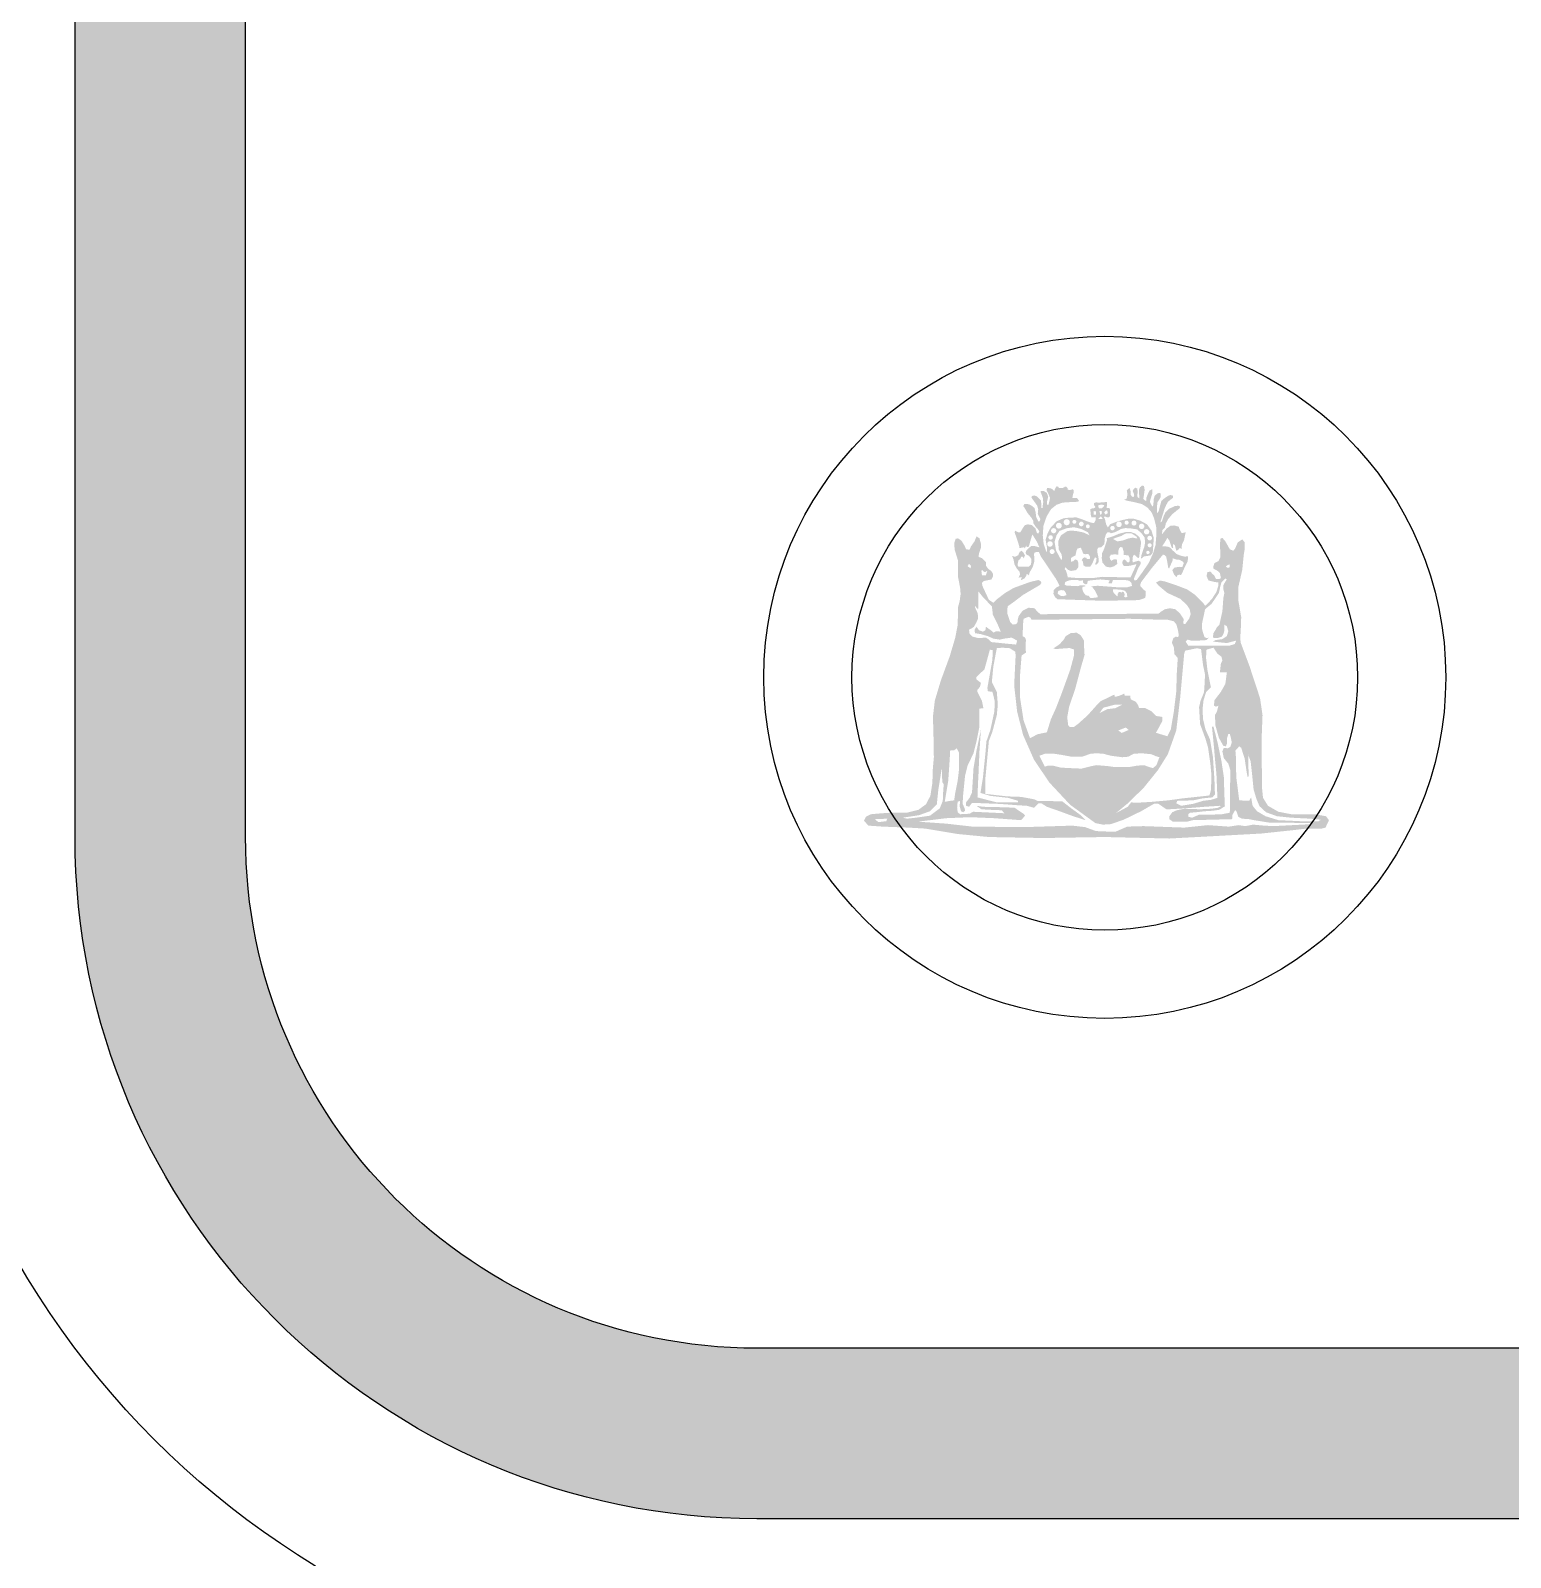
# Model space of a CAD drawing. Header units: millimetres. Extents: x 0 to 420, y 0 to 297.
# Drawn here: x 140.65 to 162.35, y 99.56 to 121.95 of the extents above; entities that cross this region are included whole.
import ezdxf

# ---------------------------------------------------------------- set-up
doc = ezdxf.new("R2010")
doc.units = ezdxf.units.MM
doc.layers.add('GREEN', color=96, linetype='Continuous')
doc.layers.add('L35', color=3, linetype='Continuous')

msp = doc.modelspace()

# ---------------------------------------------------------------- hatches: boundary and pattern name
at = {"layer": 'GREEN'}
h = msp.add_hatch(color=256, dxfattribs=at)
edge = h.paths.add_edge_path()
edge.add_line((141.302262, 110.132521), (141.302262, 259.968745))
edge.add_arc((151.302262, 259.968745), 10, 90, 180, ccw=False)
edge.add_line((151.302262, 269.968745), (276.302262, 269.968745))
edge.add_arc((276.302262, 259.968745), 10, 0, 90, ccw=False)
edge.add_line((286.302262, 259.968745), (286.302262, 110.132521))
edge.add_arc((276.302262, 110.132521), 10, -90, 0, ccw=False)
edge.add_line((276.302262, 100.132521), (151.302262, 100.132521))
edge.add_arc((151.302262, 110.132521), 10, 180, 270, ccw=False)
edge = h.paths.add_edge_path(flags=16)
edge.add_line((143.802262, 110.132521), (143.802262, 259.968745))
edge.add_arc((151.302262, 259.968745), 7.5, 90, 180, ccw=False)
edge.add_line((151.302262, 267.468745), (276.302262, 267.468745))
edge.add_arc((276.302262, 259.968745), 7.5, 0, 90, ccw=False)
edge.add_line((283.802262, 259.968745), (283.802262, 110.132521))
edge.add_arc((276.302262, 110.132521), 7.5, -90, 0, ccw=False)
edge.add_line((276.302262, 102.632521), (151.302262, 102.632521))
edge.add_arc((151.302262, 110.132521), 7.5, 180, 270, ccw=False)
h = msp.add_hatch(color=256, dxfattribs=at)
h.paths.add_polyline_path([(157.590826, 114.596738), (157.55252, 114.587165), (157.530175, 114.583975), (157.501445, 114.635027), (157.488676, 114.676507), (157.42164, 114.695652), (157.367373, 114.692461), (157.309914, 114.650981), (157.271608, 114.603119), (157.242878, 114.568021), (157.246071, 114.628646), (157.284377, 114.663744), (157.290761, 114.692461), (157.297145, 114.724369), (157.332259, 114.788185), (157.392911, 114.861573), (157.459947, 114.915816), (157.501445, 114.947724), (157.507829, 114.97325), (157.482292, 114.986013), (157.431217, 114.979632), (157.34822, 114.941342), (157.287569, 114.880717), (157.265224, 114.829665), (157.242878, 114.759468), (157.223725, 114.740323), (157.220533, 114.753086), (157.262031, 114.883908), (157.281185, 114.947724), (157.306722, 115.001967), (157.332259, 115.046638), (157.386526, 115.088118), (157.405679, 115.104072), (157.402487, 115.132789), (157.364181, 115.142362), (157.329067, 115.129598), (157.265224, 115.084928), (157.233302, 115.05621), (157.214149, 114.986013), (157.194996, 114.912625), (157.17265, 114.871145), (157.166266, 114.909435), (157.17265, 115.030684), (157.204572, 115.078546), (157.223725, 115.113645), (157.223725, 115.167888), (157.20138, 115.171079), (157.175842, 115.167888), (157.134344, 115.129598), (157.121575, 115.088118), (157.118383, 115.040257), (157.111999, 114.989204), (157.102422, 114.970059), (157.073693, 115.021112), (157.064116, 115.043447), (157.076885, 115.091309), (157.096038, 115.151934), (157.102422, 115.180651), (157.102422, 115.228513), (157.057732, 115.206177), (157.032194, 115.151934), (157.013041, 115.104072), (157.009849, 115.059401), (156.99708, 115.059401), (156.968351, 115.088118), (156.977927, 115.151934), (156.987504, 115.21894), (156.977927, 115.273184), (156.95239, 115.282756), (156.920468, 115.25723), (156.904507, 115.222131), (156.907699, 115.126408), (156.910892, 115.091309), (156.885354, 115.110454), (156.87897, 115.126408), (156.885354, 115.187033), (156.87897, 115.238085), (156.847048, 115.250848), (156.827895, 115.231703), (156.811934, 115.199796), (156.831087, 115.158316), (156.834279, 115.132789), (156.824703, 115.113645), (156.80555, 115.116835), (156.783204, 115.142362), (156.780012, 115.199796), (156.770436, 115.241276), (156.74809, 115.234894), (156.725745, 115.209368), (156.732129, 115.171079), (156.732129, 115.132789), (156.722553, 115.088118), (156.687439, 115.072164), (156.725745, 115.059401), (156.837471, 115.037066), (156.949198, 115.008349), (157.029002, 114.957296), (157.089654, 114.887099), (157.124768, 114.804139), (157.156689, 114.673317), (157.156689, 114.526541), (157.147113, 114.408482), (157.111999, 114.290423), (157.048155, 114.146837), (156.949198, 114.003252), (156.872585, 113.897957), (156.840664, 113.888384), (156.827895, 113.91072), (156.853432, 113.971344), (156.891738, 114.067068), (156.926852, 114.127693), (156.926852, 114.162791), (156.894931, 114.178745), (156.840664, 114.162791), (156.811934, 114.153219), (156.808742, 114.175555), (156.811934, 114.226607), (156.824703, 114.261706), (156.834279, 114.268087), (156.885354, 114.223416), (156.904507, 114.217035), (156.920468, 114.335094), (156.936429, 114.449962), (156.910892, 114.52335), (156.853432, 114.574402), (156.783204, 114.599929), (156.712976, 114.599929), (156.610827, 114.574402), (156.521445, 114.536113), (156.460794, 114.516968), (156.432064, 114.510587), (156.435257, 114.478679), (156.393758, 114.354238), (156.361836, 114.284041), (156.358644, 114.213844), (156.368221, 114.153219), (156.419296, 114.092594), (156.483139, 114.079831), (156.540599, 114.098976), (156.585289, 114.130884), (156.582097, 114.194699), (156.543791, 114.201081), (156.511869, 114.185127), (156.502292, 114.175555), (156.479947, 114.201081), (156.473563, 114.236179), (156.492716, 114.268087), (156.553367, 114.271278), (156.60125, 114.268087), (156.60125, 114.322331), (156.614019, 114.36062), (156.633172, 114.379765), (156.661901, 114.373383), (156.681055, 114.306377), (156.681055, 114.264896), (156.7034, 114.261706), (156.74809, 114.255324), (156.767243, 114.220225), (156.767243, 114.172364), (156.754475, 114.153219), (156.735322, 114.153219), (156.712976, 114.181936), (156.687439, 114.19789), (156.665094, 114.178745), (156.658709, 114.140456), (156.681055, 114.102167), (156.725745, 114.098976), (156.786396, 114.108548), (156.85024, 114.124502), (156.869393, 114.127693), (156.780012, 113.933055), (156.361836, 113.942627), (156.221381, 113.923483), (156.023465, 113.923483), (155.860664, 113.936246), (155.847895, 113.990489), (155.831935, 114.038351), (155.815974, 114.051114), (155.819166, 114.086213), (155.863856, 114.044732), (155.908547, 114.028779), (155.981967, 114.041542), (156.017081, 114.086213), (156.017081, 114.146837), (155.997928, 114.188318), (155.969198, 114.19789), (155.943661, 114.172364), (155.905355, 114.162791), (155.905355, 114.213844), (155.9277, 114.232989), (155.97239, 114.255324), (155.988351, 114.325521), (156.004312, 114.357429), (156.052195, 114.370192), (156.07454, 114.315949), (156.084117, 114.284041), (156.116039, 114.274469), (156.160729, 114.27766), (156.186267, 114.23937), (156.183074, 114.204272), (156.141576, 114.204272), (156.128807, 114.223416), (156.106462, 114.226607), (156.080925, 114.213844), (156.064964, 114.188318), (156.080925, 114.165982), (156.090501, 114.111739), (156.122423, 114.089403), (156.189459, 114.092594), (156.221381, 114.140456), (156.246918, 114.204272), (156.259687, 114.229798), (156.282032, 114.213844), (156.27884, 114.172364), (156.266071, 114.143647), (156.262879, 114.11812), (156.288416, 114.127693), (156.310762, 114.15641), (156.313954, 114.19789), (156.307569, 114.23937), (156.291608, 114.309567), (156.291608, 114.341475), (156.304377, 114.370192), (156.35226, 114.376574), (156.39695, 114.424436), (156.403335, 114.510587), (156.419296, 114.56483), (156.441641, 114.596738), (156.467178, 114.596738), (156.492716, 114.580784), (156.559752, 114.599929), (156.642748, 114.6446), (156.706592, 114.657363), (156.792781, 114.650981), (156.875778, 114.638218), (156.939621, 114.583975), (156.987504, 114.516968), (156.993888, 114.44039), (156.98112, 114.379765), (156.958774, 114.315949), (156.939621, 114.258515), (156.933237, 114.213844), (156.946006, 114.213844), (156.977927, 114.242561), (157.029002, 114.248943), (157.076885, 114.258515), (157.105614, 114.296804), (157.115191, 114.418054), (157.121575, 114.513777), (157.086461, 114.622264), (157.022618, 114.711606), (156.92366, 114.765849), (156.827895, 114.794566), (156.74809, 114.794566), (156.649133, 114.772231), (156.566136, 114.746705), (156.483139, 114.714797), (156.448025, 114.666935), (156.422488, 114.711606), (156.409719, 114.76904), (156.403335, 114.794566), (156.390566, 114.81052), (156.400143, 114.829665), (156.432064, 114.816902), (156.460794, 114.813711), (156.476755, 114.829665), (156.479947, 114.896671), (156.479947, 114.941342), (156.457602, 114.954105), (156.432064, 114.954105), (156.435257, 115.040257), (156.320338, 115.030684), (156.272455, 115.033875), (156.246918, 115.024303), (156.243726, 114.992395), (156.259687, 114.976441), (156.266071, 114.963678), (156.253302, 114.950915), (156.214996, 114.944533), (156.189459, 114.934961), (156.199035, 114.842428), (156.208612, 114.813711), (156.253302, 114.813711), (156.272455, 114.816902), (156.266071, 114.765849), (156.243726, 114.730751), (156.202227, 114.737132), (156.144768, 114.756277), (156.055387, 114.791376), (155.985159, 114.813711), (155.883009, 114.81052), (155.796821, 114.800948), (155.694671, 114.756277), (155.608482, 114.663744), (155.560599, 114.571212), (155.535062, 114.48506), (155.554215, 114.376574), (155.557407, 114.312758), (155.544638, 114.312758), (155.506332, 114.427626), (155.493563, 114.548876), (155.50314, 114.692461), (155.551023, 114.829665), (155.614866, 114.934961), (155.694671, 114.998776), (155.784052, 115.030684), (155.876625, 115.037066), (156.010697, 115.043447), (156.023465, 115.05621), (156.007504, 115.084928), (155.994736, 115.097691), (155.934084, 115.097691), (155.9277, 115.104072), (155.934084, 115.139171), (155.946853, 115.183842), (155.946853, 115.21575), (155.930892, 115.225322), (155.908547, 115.21894), (155.883009, 115.21575), (155.857472, 115.222131), (155.857472, 115.244467), (155.838319, 115.263611), (155.819166, 115.263611), (155.793628, 115.247657), (155.774475, 115.244467), (155.726592, 115.247657), (155.720208, 115.263611), (155.694671, 115.269993), (155.685094, 115.254039), (155.669133, 115.225322), (155.665941, 115.206177), (155.653172, 115.206177), (155.634019, 115.228513), (155.611674, 115.238085), (155.582944, 115.244467), (155.557407, 115.244467), (155.54783, 115.21575), (155.57656, 115.158316), (155.598905, 115.100881), (155.592521, 115.059401), (155.57656, 114.998776), (155.557407, 114.998776), (155.557407, 115.05302), (155.573368, 115.120026), (155.551023, 115.174269), (155.509524, 115.199796), (155.471218, 115.202986), (155.458449, 115.193414), (155.47441, 115.155125), (155.496756, 115.091309), (155.499948, 115.037066), (155.493563, 114.989204), (155.490371, 114.950915), (155.47441, 114.950915), (155.47441, 115.001967), (155.464834, 115.062592), (155.404182, 115.123217), (155.369068, 115.13598), (155.333954, 115.126408), (155.32757, 115.104072), (155.375453, 115.037066), (155.413759, 114.982823), (155.426528, 114.928579), (155.423335, 114.896671), (155.420143, 114.864764), (155.432912, 114.839237), (155.458449, 114.788185), (155.448873, 114.759468), (155.42972, 114.753086), (155.397798, 114.816902), (155.388221, 114.89029), (155.372261, 114.950915), (155.333954, 114.982823), (155.29884, 115.001967), (155.263726, 115.01154), (155.222228, 115.008349), (155.206267, 114.979632), (155.228612, 114.950915), (155.270111, 114.877527), (155.321186, 114.816902), (155.353107, 114.765849), (155.3563, 114.72756), (155.385029, 114.682889), (155.426528, 114.635027), (155.442488, 114.609501), (155.426528, 114.574402), (155.407374, 114.587165), (155.385029, 114.654172), (155.330762, 114.702034), (155.276495, 114.711606), (155.231805, 114.702034), (155.203075, 114.660553), (155.174345, 114.612692), (155.164769, 114.596738), (155.132847, 114.596738), (155.10731, 114.609501), (155.091349, 114.619073), (155.07858, 114.596738), (155.097733, 114.545685), (155.136039, 114.434008), (155.152, 114.376574), (155.152, 114.363811), (155.219036, 114.376574), (155.228612, 114.357429), (155.250958, 114.4021), (155.260534, 114.376574), (155.289264, 114.386146), (155.314801, 114.478679), (155.340339, 114.56483), (155.404182, 114.462725), (155.445681, 114.373383), (155.40099, 114.386146), (155.369068, 114.395719), (155.32757, 114.395719), (155.286072, 114.363811), (155.250958, 114.325521), (155.241381, 114.296804), (155.25415, 114.268087), (155.292456, 114.248943), (155.324378, 114.207462), (155.32757, 114.165982), (155.317993, 114.121311), (155.289264, 114.089403), (155.136039, 114.089403), (155.12327, 114.11493), (155.136039, 114.181936), (155.164769, 114.207462), (155.177537, 114.236179), (155.199883, 114.236179), (155.215844, 114.213844), (155.231805, 114.258515), (155.206267, 114.303186), (155.183922, 114.325521), (155.155192, 114.309567), (155.132847, 114.258515), (155.084964, 114.236179), (155.043466, 114.248943), (155.065811, 114.194699), (155.07858, 114.124502), (155.116886, 114.057496), (155.155192, 114.016015), (155.158384, 113.974535), (155.136039, 113.929864), (155.183922, 113.939437), (155.171153, 113.891575), (155.22542, 113.920292), (155.250958, 113.958581), (155.257342, 113.987298), (155.289264, 113.964963), (155.302033, 114.009634), (155.346723, 114.086213), (155.372261, 114.178745), (155.369068, 114.236179), (155.362684, 114.268087), (155.375453, 114.303186), (155.436104, 114.306377), (155.464834, 114.242561), (155.563791, 114.095785), (155.688286, 113.91072), (155.736169, 113.818187), (155.732977, 113.805424), (155.694671, 113.786279), (155.653172, 113.744799), (155.64998, 113.693746), (155.675518, 113.642694), (155.710632, 113.613977), (156.374605, 113.591641), (156.904507, 113.601214), (156.993888, 113.633122), (157.003465, 113.66822), (157.003465, 113.732036), (156.965159, 113.760753), (156.92366, 113.808615), (156.92366, 113.827759), (156.936429, 113.866049), (157.09923, 114.079831), (157.226917, 114.232989), (157.255647, 114.268087), (157.281185, 114.261706), (157.30353, 114.236179), (157.319491, 114.159601), (157.332259, 114.079831), (157.345028, 114.063877), (157.373758, 114.127693), (157.399295, 114.185127), (157.399295, 114.213844), (157.459947, 114.194699), (157.501445, 114.191508), (157.555712, 114.159601), (157.558904, 114.137265), (157.539751, 114.086213), (157.491868, 114.089403), (157.42164, 114.07664), (157.392911, 114.041542), (157.418448, 113.977726), (157.453562, 113.936246), (157.466331, 113.964963), (157.495061, 113.974535), (157.520598, 113.968154), (157.539751, 114.003252), (157.574865, 114.083022), (157.619556, 114.172364), (157.622748, 114.242561), (157.574865, 114.23937), (157.526982, 114.248943), (157.459947, 114.274469), (157.392911, 114.335094), (157.364181, 114.370192), (157.325875, 114.386146), (157.268416, 114.389337), (157.242878, 114.389337), (157.258839, 114.411672), (157.284377, 114.449962), (157.306722, 114.491442), (157.319491, 114.513777), (157.351412, 114.472297), (157.373758, 114.398909), (157.386526, 114.367002), (157.405679, 114.367002), (157.402487, 114.395719), (157.405679, 114.424436), (157.431217, 114.4021), (157.443986, 114.354238), (157.45037, 114.325521), (157.475907, 114.335094), (157.504637, 114.367002), (157.530175, 114.347857), (157.533367, 114.414863), (157.565289, 114.478679), (157.574865, 114.529731), (157.581249, 114.558448)])
h.paths.add_polyline_path([(157.095292, 114.510587, -1), (157.026556, 114.510587, -1)], flags=16)
h.paths.add_polyline_path([(156.976765, 114.603119, -1), (157.055702, 114.603119, -1)], flags=16)
h.paths.add_polyline_path([(157.090342, 114.405291, -1), (157.031506, 114.405291, -1)], flags=16)
h.paths.add_polyline_path([(156.902829, 114.682889, -1), (156.982798, 114.682889, -1)], flags=16)
h.paths.add_polyline_path([(157.061112, 114.299995, -1), (157.009662, 114.299995, -1)], flags=16)
h.paths.add_polyline_path([(156.87897, 114.504205), (156.811934, 114.516968), (156.744898, 114.504205), (156.668286, 114.475488), (156.588481, 114.462725), (156.521445, 114.497824), (156.553367, 114.510587), (156.645941, 114.542495), (156.706592, 114.577593), (156.792781, 114.580784), (156.869393, 114.529731)], flags=16)
h.paths.add_polyline_path([(156.794701, 114.730751, -1), (156.867474, 114.730751, -1)], flags=16)
h.paths.add_polyline_path([(156.692281, 114.737132, -1), (156.752825, 114.737132, -1)], flags=16)
h.paths.add_polyline_path([(156.570206, 114.711606, -1), (156.651448, 114.711606, -1)], flags=16)
h.paths.add_polyline_path([(156.482207, 114.657363, -1), (156.547916, 114.657363, -1)], flags=17)
h.paths.add_polyline_path([(156.760859, 113.885193), (156.792781, 113.856476), (156.802357, 113.808615), (156.719361, 113.786279), (156.588481, 113.78947), (156.463986, 113.799042), (156.297993, 113.811805), (156.202227, 113.802233), (156.224573, 113.786279), (156.259687, 113.738417), (156.294801, 113.671411), (156.301185, 113.642694), (156.256494, 113.636312), (156.195843, 113.629931), (156.163921, 113.665029), (156.125615, 113.671411), (156.087309, 113.719273), (156.071348, 113.767134), (156.077732, 113.799042), (156.119231, 113.802233), (156.116039, 113.814996), (156.042618, 113.818187), (156.010697, 113.805424), (155.937276, 113.808615), (155.841511, 113.814996), (155.812781, 113.827759), (155.822358, 113.866049), (155.863856, 113.885193), (155.905355, 113.894766), (156.004312, 113.894766), (156.026657, 113.888384), (156.045811, 113.885193), (156.080925, 113.891575), (156.080925, 113.862858), (156.096885, 113.843713), (156.125615, 113.83095), (156.144768, 113.840522), (156.154345, 113.882003), (156.202227, 113.891575), (156.336299, 113.904338), (156.476755, 113.891575), (156.463986, 113.866049), (156.45441, 113.850095), (156.505485, 113.846904), (156.521445, 113.894766), (156.709784, 113.894766)], flags=16)
h.paths.add_polyline_path([(156.444833, 114.874336), (156.412911, 114.855191), (156.393758, 114.887099), (156.422488, 114.919007), (156.441641, 114.909435)], flags=16)
h.paths.add_polyline_path([(156.371413, 114.791376), (156.301185, 114.788185), (156.345876, 114.832856)], flags=16)
h.paths.add_polyline_path([(156.355452, 114.864764), (156.339491, 114.84881), (156.32353, 114.909435), (156.361836, 114.903053)], flags=16)
h.paths.add_polyline_path([(156.39695, 114.992395), (156.390566, 114.979632), (156.355452, 114.944533), (156.317146, 114.944533), (156.304377, 114.989204), (156.35226, 115.001967)], flags=16)
h.paths.add_polyline_path([(156.700208, 113.738417), (156.728937, 113.693746), (156.732129, 113.649075), (156.706592, 113.639503), (156.684247, 113.652266), (156.697015, 113.680983), (156.681055, 113.716082), (156.658709, 113.725654), (156.645941, 113.7097), (156.626787, 113.722463), (156.610827, 113.722463), (156.591673, 113.690556), (156.591673, 113.665029), (156.588481, 113.655457), (156.537406, 113.703319), (156.521445, 113.732036), (156.524638, 113.760753), (156.633172, 113.754371)], flags=16)
h.paths.add_polyline_path([(156.272455, 114.855191), (156.240534, 114.852), (156.240534, 114.906244), (156.275648, 114.903053)], flags=16)
h.paths.add_polyline_path([(156.179882, 114.552067), (156.087309, 114.593547), (155.994736, 114.612692), (155.9277, 114.619073), (155.857472, 114.615883), (155.758514, 114.548876), (155.720208, 114.465916), (155.726592, 114.344666), (155.771283, 114.268087), (155.777667, 114.194699), (155.758514, 114.19789), (155.688286, 114.328712), (155.665941, 114.456343), (155.694671, 114.548876), (155.739361, 114.615883), (155.841511, 114.654172), (155.950045, 114.670126), (156.058579, 114.6446), (156.154345, 114.596738)], flags=16)
h.paths.add_polyline_path([(156.125628, 114.682889, -1), (156.183062, 114.682889, -1)], flags=16)
h.paths.add_polyline_path([(156.024211, 114.717988, -1), (156.092947, 114.717988, -1)], flags=16)
h.paths.add_polyline_path([(155.927713, 114.749895, -1), (155.985147, 114.749895, -1)], flags=16)
h.paths.add_polyline_path([(155.799578, 114.743514, -1), (155.889828, 114.743514, -1)], flags=16)
h.paths.add_polyline_path([(155.686847, 114.692461, -1), (155.772723, 114.692461, -1)], flags=16)
h.paths.add_polyline_path([(155.614741, 114.619073, -1), (155.691604, 114.619073, -1)], flags=16)
h.paths.add_polyline_path([(155.594441, 114.312758, -1), (155.667214, 114.312758, -1)], flags=16)
h.paths.add_polyline_path([(155.575627, 114.520159, -1), (155.641336, 114.520159, -1)], flags=16)
h.paths.add_polyline_path([(155.558036, 114.424436, -1), (155.639774, 114.424436, -1)], flags=17)
h.paths.add_polyline_path([(155.828742, 113.712891), (155.841511, 113.674602), (155.796821, 113.658648), (155.75213, 113.665029), (155.710632, 113.696937), (155.720208, 113.735227), (155.758514, 113.74799), (155.803205, 113.744799)], flags=16)
h = msp.add_hatch(color=256, dxfattribs=at)
h.paths.add_polyline_path([(154.564999, 112.518332), (154.637697, 112.583731), (154.674046, 112.71453), (154.717665, 112.874395), (154.761284, 112.867129), (154.754014, 112.721797), (154.681316, 112.314867), (154.688586, 112.264), (154.754014, 112.256734), (154.768553, 112.205868), (154.790363, 112.111402), (154.783093, 111.96607), (154.724935, 111.697205), (154.666776, 111.530073), (154.652237, 111.355675), (154.615888, 110.999611), (154.579539, 110.774346), (154.724935, 110.730747), (154.986647, 110.70168), (155.132043, 110.658081), (155.132043, 110.636281), (154.819442, 110.636281), (154.674046, 110.672614), (154.53592, 110.708947), (154.54319, 110.905145), (154.55046, 111.043211), (154.564999, 111.384741), (154.586809, 111.704472), (154.521381, 111.392008), (154.477762, 111.137677), (154.455952, 110.781613), (154.419603, 110.70168), (154.368715, 110.636281), (154.368715, 110.585415), (154.412334, 110.570881), (154.455952, 110.629014), (154.826712, 110.614481), (154.950298, 110.607214), (155.139313, 110.592681), (155.262899, 110.585415), (155.364676, 110.556348), (155.430104, 110.621748), (155.473723, 110.621748), (155.553691, 110.570881), (155.720896, 110.512748), (155.93899, 110.432816), (156.120734, 110.374683), (156.040767, 110.454616), (155.90991, 110.549081), (155.779054, 110.650814), (155.415565, 110.658081), (155.371946, 110.67988), (155.175662, 110.716213), (154.972107, 110.72348), (154.652237, 110.759813), (154.652237, 110.992344), (154.703125, 111.53734), (154.754014, 111.668139), (154.819442, 111.915203), (154.833981, 112.067802), (154.819442, 112.256734), (154.746744, 112.402066), (154.768553, 112.627331), (154.819442, 112.896195), (154.89941, 112.903462), (155.008456, 112.896195), (155.088424, 112.845329), (155.095694, 112.794463), (155.073885, 112.3512), (155.117503, 111.96607), (155.204741, 111.624539), (155.364676, 111.261209), (155.59004, 110.926945), (155.895371, 110.599948), (156.106195, 110.447349), (156.26613, 110.331083), (156.375177, 110.309284), (156.491493, 110.31655), (156.680508, 110.38195), (156.934951, 110.505482), (157.123965, 110.614481), (157.189393, 110.614481), (157.30571, 110.534548), (157.342059, 110.534548), (157.596501, 110.549081), (157.865484, 110.570881), (158.090847, 110.585415), (158.105387, 110.578148), (158.061768, 110.556348), (157.959991, 110.541815), (157.807325, 110.534548), (157.567422, 110.541815), (157.458375, 110.520015), (157.392947, 110.490949), (157.349329, 110.432816), (157.349329, 110.389216), (157.400217, 110.352883), (157.611041, 110.352883), (157.691009, 110.374683), (158.265322, 110.389216), (158.272592, 110.396483), (158.272592, 110.440082), (158.279862, 110.461882), (158.308941, 110.512748), (158.32348, 110.520015), (158.33802, 110.490949), (158.359829, 110.425549), (158.417988, 110.396483), (158.519765, 110.389216), (158.592463, 110.374683), (158.817826, 110.33835), (159.04319, 110.33835), (159.432085, 110.331015, 0.002396537), (159.452438, 110.36015), (159.261283, 110.36015), (158.948682, 110.374683), (158.759668, 110.432816), (158.636081, 110.505482), (158.570653, 110.585415), (158.548844, 110.708947), (158.519765, 110.658081), (158.374369, 110.665347), (158.33075, 111.006878), (158.32348, 111.362941), (158.316211, 111.392008), (158.374369, 111.457407), (158.403448, 111.435607), (158.454337, 111.275742), (158.483416, 111.079544), (158.497955, 111.006878), (158.512495, 111.021411), (158.505225, 111.333875), (158.541574, 111.239409), (158.563383, 111.043211), (158.585193, 110.825212), (158.628812, 110.67988), (158.67243, 110.578148), (158.766938, 110.490949), (158.926873, 110.432816), (159.137697, 110.411016), (159.421219, 110.396483), (159.47386, 110.391471, 0.005175326), (159.516201, 110.455481), (159.479377, 110.461882), (159.137697, 110.461882), (158.948682, 110.498215), (158.796017, 110.585415), (158.723319, 110.70168), (158.708779, 110.847012), (158.701509, 111.53734), (158.716049, 111.915203), (158.6797, 112.162268), (158.527035, 112.627331), (158.396178, 112.976128), (158.388909, 113.048794), (158.396178, 113.150526), (158.403586, 113.351136), (158.359968, 113.605468), (158.359968, 113.787133), (158.418126, 114.041464), (158.439935, 114.259462), (158.454475, 114.346661), (158.454475, 114.448394), (158.425396, 114.484727), (158.418126, 114.491993), (158.352698, 114.448394), (158.316349, 114.361195), (158.28727, 114.324862), (158.236381, 114.346661), (158.170953, 114.462927), (158.127334, 114.513793), (158.098255, 114.49926), (158.090985, 114.404794), (158.098255, 114.288529), (158.098255, 114.230396), (158.069176, 114.172263), (158.011018, 114.143196), (157.996478, 114.099597), (157.996478, 114.063264), (158.061906, 114.026931), (158.090985, 113.997864), (158.105525, 113.925198), (158.083716, 113.910665), (158.032827, 113.910665), (158.003748, 113.968798), (157.989208, 113.976065), (157.952859, 114.019664), (157.909241, 114.012398), (157.894701, 113.954265), (157.92378, 113.888865), (158.011018, 113.867065), (158.069176, 113.859799), (158.069176, 113.816199), (158.040097, 113.721733), (157.974669, 113.620001), (157.901971, 113.540068), (157.872892, 113.518268), (157.843813, 113.561868), (157.727496, 113.678134), (157.611179, 113.758066), (157.458514, 113.816199), (157.284039, 113.874332), (157.211341, 113.888865), (157.153183, 113.859799), (157.189532, 113.816199), (157.320388, 113.7072), (157.509402, 113.620001), (157.60391, 113.532802), (157.647528, 113.467402), (157.662068, 113.394736), (157.640258, 113.329337), (157.5821, 113.249404), (157.553021, 113.256671), (157.560291, 113.32207), (157.502132, 113.409269), (157.436704, 113.467402), (157.356737, 113.481935), (157.284039, 113.467402), (157.22588, 113.431069), (157.189532, 113.402003), (155.459322, 113.394736), (155.415703, 113.431069), (155.372084, 113.481935), (155.284847, 113.489202), (155.197609, 113.445602), (155.139451, 113.36567), (155.124911, 113.307537), (155.124911, 113.27847), (155.103102, 113.249404), (155.052213, 113.242137), (155.015864, 113.27847), (154.972246, 113.409269), (154.972246, 113.452869), (154.979515, 113.511002), (155.081293, 113.583668), (155.204879, 113.678134), (155.452052, 113.823466), (155.473861, 113.852532), (155.459322, 113.881599), (155.430242, 113.896132), (155.306656, 113.867065), (155.066753, 113.779866), (154.943167, 113.7072), (154.81958, 113.612734), (154.768692, 113.561868), (154.703264, 113.605468), (154.652375, 113.714467), (154.608756, 113.808933), (154.601487, 113.852532), (154.630566, 113.881599), (154.666915, 113.888865), (154.739612, 113.903398), (154.761422, 113.946998), (154.761422, 113.990598), (154.739612, 114.026931), (154.688724, 114.063264), (154.659645, 114.106863), (154.659645, 114.15773), (154.601487, 114.215862), (154.565138, 114.230396), (154.550598, 114.237662), (154.557868, 114.281262), (154.586947, 114.368461), (154.586947, 114.426594), (154.565138, 114.506527), (154.521519, 114.535593), (154.49244, 114.462927), (154.441551, 114.390261), (154.419742, 114.339395), (154.368853, 114.346661), (154.347044, 114.397528), (154.303425, 114.470194), (154.252537, 114.506527), (154.216188, 114.49926), (154.194378, 114.433861), (154.201648, 114.339395), (154.237997, 114.223129), (154.252537, 114.172263), (154.252537, 114.085064), (154.252537, 113.932465), (154.281616, 113.779866), (154.288886, 113.692667), (154.274346, 113.583668), (154.252537, 113.503735), (154.245267, 113.234871), (154.208918, 113.045939), (154.12895, 112.777075), (153.998094, 112.421011), (153.910856, 112.130347), (153.881777, 111.883282), (153.889047, 111.708884), (153.896317, 111.294687), (153.881639, 111.137677), (153.874369, 110.919678), (153.84529, 110.730747), (153.779862, 110.607214), (153.670815, 110.527282), (153.49634, 110.483682), (153.271882, 110.483682, 0.017479426), (153.418194, 110.269806), (153.525419, 110.265684), (153.772592, 110.251151), (154.252398, 110.171218), (154.703125, 110.127618), (155.502802, 110.113085), (156.404256, 110.127618), (157.349329, 110.105819), (157.894563, 110.134885), (158.69424, 110.178485), (159.174046, 110.229351), (159.355791, 110.251151), (159.374112, 110.251151, 0.005365635), (159.421019, 110.315422), (158.875984, 110.287484), (158.737858, 110.29475), (158.577923, 110.309284), (158.461606, 110.287484), (158.367099, 110.302017), (158.221703, 110.280217), (158.119926, 110.287484), (157.916372, 110.302017), (157.567422, 110.265684), (156.9713, 110.287484), (156.731396, 110.280217), (156.564191, 110.207551), (156.447875, 110.207551), (156.2734, 110.214818), (156.113464, 110.27295), (155.92445, 110.29475), (155.22655, 110.27295), (154.463222, 110.280217), (154.077923, 110.323817), (153.663545, 110.352883), (154.077923, 110.403749), (154.426873, 110.418283), (154.783093, 110.403749), (155.175662, 110.374683), (155.23382, 110.440082), (155.21928, 110.461882), (155.081154, 110.556348), (154.943028, 110.563615), (154.623158, 110.570881), (154.521381, 110.585415), (154.594078, 110.534548), (154.710395, 110.527282), (154.89214, 110.520015), (154.928489, 110.476415), (154.470492, 110.498215), (154.419603, 110.469149), (154.281477, 110.461882), (154.245129, 110.490949), (154.237859, 110.563615), (154.245129, 110.643547), (154.281477, 110.658081), (154.274208, 110.578148), (154.296017, 110.505482), (154.325096, 110.490949), (154.354175, 110.512748), (154.346906, 110.549081), (154.317826, 110.614481), (154.325096, 110.738013), (154.354175, 111.028677), (154.390524, 111.17401), (154.477762, 111.355675), (154.521381, 111.530073), (154.564999, 111.748071), (154.564999, 112.009669), (154.623158, 112.016936), (154.601348, 112.125935), (154.53592, 112.256734), (154.53592, 112.2858), (154.572269, 112.3294), (154.586809, 112.387533), (154.521381, 112.438399), (154.521381, 112.474732)])
h.paths.add_polyline_path([(154.463159, 113.065779), (154.41954, 113.109379), (154.41227, 113.167512), (154.441349, 113.182045), (154.484968, 113.211111), (154.521317, 113.276511), (154.543126, 113.327377), (154.543126, 113.378243), (154.535857, 113.414576), (154.499508, 113.494509), (154.499508, 113.516309), (154.543126, 113.465442), (154.550396, 113.494509), (154.550396, 113.596241), (154.550396, 113.72704), (154.608555, 113.654374), (154.746681, 113.509042), (154.75395, 113.458176), (154.76122, 113.38551), (154.833918, 113.240178), (154.877537, 113.138445), (154.812109, 113.145712), (154.76849, 113.123912), (154.739411, 113.152978), (154.659443, 113.211111), (154.652173, 113.160245), (154.615824, 113.138445), (154.557666, 113.160245), (154.521317, 113.211111), (154.492238, 113.167512), (154.499508, 113.116645), (154.586745, 113.102112), (154.688522, 113.073046), (154.76849, 113.036713), (154.862997, 113.022179), (154.928425, 113.036713), (155.037472, 113.051246), (155.11744, 113.007646), (155.1029, 112.949513), (154.950235, 112.964047), (154.739411, 112.985846), (154.703062, 113.022179), (154.659443, 113.051246), (154.550396, 113.043979)], flags=16)
h.paths.add_polyline_path([(155.161059, 112.513517), (155.182868, 112.789648), (155.248296, 112.833248), (155.241026, 112.884114), (155.241026, 112.964047), (155.248296, 113.014913), (155.233756, 113.051246), (155.197408, 113.073046), (155.204677, 113.254711), (155.211947, 113.327377), (155.284645, 113.356443), (155.313724, 113.34191), (155.328264, 113.312844), (156.767682, 113.327377), (157.247488, 113.312844), (157.327456, 113.312844), (157.414693, 113.291044), (157.451042, 113.247444), (157.472852, 113.174778), (157.487391, 113.094845), (157.480122, 113.058512), (157.443773, 113.065779), (157.407424, 113.043979), (157.385614, 112.97858), (157.414693, 112.91318), (157.421963, 112.840514), (157.421963, 112.811448), (157.472852, 112.753315), (157.458312, 112.520784), (157.451042, 112.259186), (157.414693, 111.961255), (157.371075, 111.706924), (157.320186, 111.605191), (157.152981, 111.656058), (157.18933, 111.721457), (157.247488, 111.830456), (157.247488, 111.888589), (157.152981, 111.903122), (157.080283, 111.975788), (156.993046, 112.019388), (156.905808, 112.019388), (156.891269, 112.062987), (156.85492, 112.113854), (156.804031, 112.135653), (156.782222, 112.150187), (156.774952, 112.201053), (156.694984, 112.201053), (156.687714, 112.230119), (156.622286, 112.201053), (156.571398, 112.18652), (156.549588, 112.18652), (156.542319, 112.215586), (156.346034, 112.12112), (156.273336, 112.048454), (156.14975, 111.910389), (156.011624, 111.786856), (155.953466, 111.743257), (155.888038, 111.743257), (155.866228, 111.765057), (155.851689, 111.881322), (155.880768, 112.041188), (155.968005, 112.295519), (156.055243, 112.622516), (156.106131, 112.796915), (156.098861, 112.920447), (156.098861, 113.007646), (156.047973, 113.087579), (155.989815, 113.123912), (155.902577, 113.116645), (155.829879, 113.073046), (155.8008, 113.022179), (155.742642, 112.95678), (155.648134, 112.89138), (155.691753, 112.884114), (155.78626, 112.89138), (155.888038, 112.898647), (155.953466, 112.876847), (155.953466, 112.796915), (155.895307, 112.578916), (155.771721, 112.237386), (155.684483, 112.012121), (155.611786, 111.852256), (155.575437, 111.73599), (155.553627, 111.663324), (155.415501, 111.634258), (155.306454, 111.576125), (155.211947, 111.837723), (155.161059, 112.16472)], flags=16)
h.paths.add_polyline_path([(154.230589, 111.428341), (154.266938, 111.362941), (154.266938, 111.13041), (154.245129, 110.948745), (154.20878, 110.76708), (154.19424, 110.665347), (154.136082, 110.658081), (154.056114, 110.643547), (154.107003, 110.948745), (154.128812, 111.268475), (154.136082, 111.399274), (154.19424, 111.399274)], flags=16)
h.paths.add_polyline_path([(154.012495, 111.137677), (154.019765, 110.934212), (154.041574, 110.897879), (154.034305, 110.825212), (154.027035, 110.658081), (153.983416, 110.549081), (153.83802, 110.440082), (153.634466, 110.411016), (153.50361, 110.396483), (153.438182, 110.411016), (153.678085, 110.447349), (153.83802, 110.505482), (153.939797, 110.607214), (153.961607, 110.817946)], flags=16)
h.paths.add_polyline_path([(154.601285, 113.966838), (154.594015, 114.024971), (154.601285, 114.046771), (154.630364, 114.017704), (154.644904, 114.010438), (154.681252, 114.032238), (154.659443, 113.966838), (154.623094, 113.966838)], flags=16)
h.paths.add_polyline_path([(154.43408, 114.068571), (154.390461, 114.097637), (154.41227, 114.13397), (154.441349, 114.104904)], flags=16)
h.paths.add_polyline_path([(155.444644, 111.319342), (155.524612, 111.348408), (155.662738, 111.348408), (155.757245, 111.333875), (155.91718, 111.304808), (156.069846, 111.304808), (156.193432, 111.348408), (156.28067, 111.355675), (156.382447, 111.348408), (156.491493, 111.319342), (156.658699, 111.297542), (156.745936, 111.304808), (156.825904, 111.348408), (156.94222, 111.355675), (157.087616, 111.341141), (157.153044, 111.312075), (157.203933, 111.297542), (157.160314, 111.181276), (157.109426, 111.137677), (157.058537, 111.15221), (156.978569, 111.181276), (156.876792, 111.17401), (156.753206, 111.15221), (156.556922, 111.15221), (156.455145, 111.166743), (156.28067, 111.181276), (156.207972, 111.166743), (156.062576, 111.13041), (155.902641, 111.137677), (155.757245, 111.144943), (155.640928, 111.17401), (155.56823, 111.17401), (155.524612, 111.159476)], flags=16)
h.paths.add_polyline_path([(156.324288, 111.94427), (156.382447, 112.024202), (156.549652, 112.067802), (156.658699, 112.067802), (156.556922, 112.016936), (156.440605, 112.002403)], flags=16)
h.paths.add_polyline_path([(156.60054, 111.689939), (156.709587, 111.733538), (156.753206, 111.697205), (156.651429, 111.653606)], flags=16)
h.paths.add_polyline_path([(156.564191, 110.476415), (156.731396, 110.614481), (156.9713, 110.847012), (157.182123, 111.10861), (157.327519, 111.341141), (157.451106, 111.689939), (157.509264, 112.176801), (157.567422, 112.816262), (157.581962, 112.859862), (157.756437, 112.896195), (157.814595, 112.881662), (157.843674, 112.64913), (157.872753, 112.511065), (157.865484, 112.358466), (157.858214, 112.249467), (157.807325, 112.125935), (157.785516, 112.031469), (157.800056, 111.784404), (157.880023, 111.566406), (157.916372, 111.442874), (157.952721, 111.188543), (157.967261, 111.028677), (157.959991, 110.817946), (157.938182, 110.738013), (157.887293, 110.730747), (157.545613, 110.694414), (157.334789, 110.665347), (157.094886, 110.643547), (156.854983, 110.629014), (156.789555, 110.636281), (156.738666, 110.570881)], flags=16)
h.paths.add_polyline_path([(157.589168, 112.993113), (157.618248, 113.022179), (157.669136, 113.007646), (157.778183, 113.007646), (157.8945, 113.014913), (157.930848, 113.051246), (157.8945, 113.043979), (157.86542, 113.058512), (157.843611, 113.123912), (157.829071, 113.182045), (157.829071, 113.254711), (157.843611, 113.327377), (157.858151, 113.392776), (157.87269, 113.465442), (157.88723, 113.479976), (157.967197, 113.545375), (158.018086, 113.618041), (158.076244, 113.70524), (158.098054, 113.806973), (158.112593, 113.857839), (158.170751, 113.915972), (158.192561, 113.908705), (158.141672, 113.821506), (158.141672, 113.763373), (158.156212, 113.70524), (158.141672, 113.632574), (158.127133, 113.436376), (158.083514, 113.240178), (158.047165, 113.203845), (158.032625, 113.174778), (157.996277, 113.116645), (157.989007, 113.058512), (158.003546, 113.043979), (158.054435, 113.043979), (158.119863, 113.065779), (158.141672, 113.102112), (158.156212, 113.152978), (158.156212, 113.196578), (158.156212, 113.240178), (158.192561, 113.218378), (158.21437, 113.145712), (158.192561, 113.073046), (158.127133, 113.029446), (158.025356, 113.014913), (157.989007, 112.993113), (158.192561, 112.971313), (158.301608, 113.00038), (158.330687, 113.007646), (158.308877, 112.95678), (158.23618, 112.93498), (157.625517, 112.93498)], flags=16)
h.paths.add_polyline_path([(157.850944, 112.133202), (157.887293, 112.249467), (157.959991, 112.322133), (157.952721, 112.3512), (157.909102, 112.569198), (157.887293, 112.75813), (157.894563, 112.874395), (157.99634, 112.903462), (158.054498, 112.816262), (158.112657, 112.772663), (158.127196, 112.71453), (158.105387, 112.67093), (158.090847, 112.540131), (158.192624, 112.540131), (158.170815, 112.372999), (158.105387, 112.256734), (158.010879, 112.133202), (158.00361, 112.053269), (158.032689, 112.038736), (158.069038, 112.053269), (158.047228, 111.96607), (158.018149, 111.915203), (158.025419, 111.762605), (158.076308, 111.58094), (158.141736, 111.464674), (158.178085, 111.457407), (158.192624, 111.49374), (158.192624, 111.566406), (158.214434, 111.639072), (158.236243, 111.639072), (158.250783, 111.588206), (158.265322, 111.51554), (158.243513, 111.450141), (158.207164, 111.428341), (158.149005, 111.435607), (158.127196, 111.384741), (158.149005, 111.283009), (158.214434, 111.203076), (158.243513, 111.10861), (158.236243, 110.483682), (158.119926, 110.461882), (157.938182, 110.454616), (157.785516, 110.454616), (157.683739, 110.411016), (157.625581, 110.425549), (157.625581, 110.461882), (157.65466, 110.483682), (157.741897, 110.490949), (157.865484, 110.505482), (157.9818, 110.512748), (158.083577, 110.527282), (158.163545, 110.578148), (158.156275, 110.759813), (158.149005, 111.006878), (158.112657, 111.246676), (158.054498, 111.522807), (157.99634, 111.748071), (157.974531, 111.748071), (158.00361, 111.450141), (158.018149, 111.275742), (158.039959, 111.050477), (158.054498, 110.70168), (157.959991, 110.672614), (157.843674, 110.658081), (157.698279, 110.614481), (157.523804, 110.585415), (157.451106, 110.621748), (157.465645, 110.658081), (157.698279, 110.665347), (157.836405, 110.694414), (157.9818, 110.708947), (158.018149, 110.752546), (158.010879, 110.963278), (157.98907, 111.297542), (157.945451, 111.55914), (157.880023, 111.704472), (157.843674, 111.857071), (157.836405, 112.002403)], flags=16)
h.paths.add_polyline_path([(158.178021, 114.097637), (158.22891, 114.126703), (158.23618, 114.104904), (158.22891, 114.075837), (158.199831, 114.075837)], flags=16)
h = msp.add_hatch(color=256, dxfattribs=at)
h.paths.add_polyline_path([(159.690201, 110.374683), (159.646582, 110.432816), (159.516201, 110.455481, -0.005175326), (159.47386, 110.391471), (159.573884, 110.38195), (159.537535, 110.36015), (159.452438, 110.36015, -0.002567212), (159.430625, 110.328948), (159.443028, 110.31655), (159.421019, 110.315422, -0.005365635), (159.374112, 110.251151), (159.581154, 110.251151), (159.639312, 110.265684)])
h.paths.add_polyline_path([(153.271882, 110.483682), (153.270977, 110.483682), (153.14012, 110.476415), (152.972915, 110.461882), (152.900217, 110.425549), (152.871138, 110.367416), (152.936566, 110.29475), (153.14739, 110.280217), (153.418194, 110.269806, -0.017479426)])
h.paths.add_polyline_path([(153.198279, 110.36015), (153.081962, 110.345617), (153.031074, 110.389216), (153.212818, 110.396483)], flags=16)

# ---------------------------------------------------------------- linework, layer by layer
for points in [[(141.302262, 110.132521), (141.302262, 259.968745, -0.414213562), (151.302262, 269.968745), (276.302262, 269.968745, -0.414213562), (286.302262, 259.968745), (286.302262, 110.132521, -0.414213562), (276.302262, 100.132521), (151.302262, 100.132521, -0.414213562)], [(143.802262, 110.132521), (143.802262, 259.968745, -0.414213562), (151.302262, 267.468745), (276.302262, 267.468745, -0.414213562), (283.802262, 259.968745), (283.802262, 110.132521, -0.414213562), (276.302262, 102.632521), (151.302262, 102.632521, -0.414213562)]]:
    msp.add_lwpolyline(points, format="xyb", close=True, dxfattribs=at)
for radius in [5, 3.707401]:
    msp.add_circle((156.40307, 112.468745), radius, dxfattribs=at)
at = {"layer": 'L35'}
msp.add_lwpolyline([(138.802262, 110.132521), (138.802262, 259.968745, -0.414213562), (151.302262, 272.468745), (276.302262, 272.468745, -0.414213562), (288.802262, 259.968745), (288.802262, 110.132521, -0.414213562), (276.302262, 97.632521), (151.302262, 97.632521, -0.414213562)], format="xyb", close=True, dxfattribs=at)

doc.saveas('drawing.dxf')
